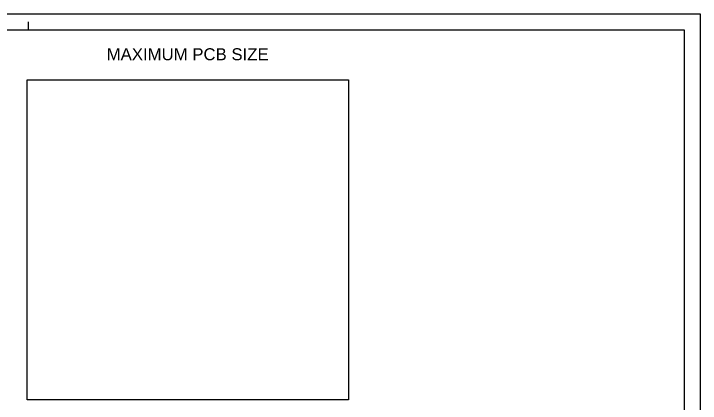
# Model space of a CAD drawing. Extents: x 0 to 420, y 0 to 297.
# Drawn here: x 205.4 to 420, y 175.2 to 297 of the extents above; entities that cross this region are included whole.
import ezdxf

# ---------------------------------------------------------------- set-up
doc = ezdxf.new("R2010")
doc.units = 0
doc.layers.get('0').update_dxf_attribs({"linetype": 'CONTINUOUS'})
for name, color, linetype in [('GEOMETRIA_SCHIZZO_ISO_', 7, 'CONTINUOUS'), ('SIMBOLI_ISO_', 7, 'CONTINUOUS'), ('SPIGOLI_VISIBILI_ISO_', 7, 'CONTINUOUS')]:
    doc.layers.add(name, color=color, linetype=linetype)
doc.styles.add('TEXTSTYLE29', font='')
doc.styles.get('TEXTSTYLE29').set_extended_font_data('Arial')

# ---------------------------------------------------------------- blocks, each defined once
blk = doc.blocks.new('BORDI_A3')
at = {"layer": 'GEOMETRIA_SCHIZZO_ISO_', "color": 4}
for p, q in [((0, 297), (420, 297)), ((420, 297), (420, 0))]:
    blk.add_line(p, q, dxfattribs=at)
at = {"layer": 'GEOMETRIA_SCHIZZO_ISO_'}
for p, q in [((210, 292), (210, 294.5)), ((5, 292), (415, 292)), ((415, 292), (415, 5))]:
    blk.add_line(p, q, dxfattribs=at)

msp = doc.modelspace()

# ---------------------------------------------------------------- linework, layer by layer
at = {"layer": 'SPIGOLI_VISIBILI_ISO_', "color": 5}
for p, q in [((209.57, 276.28), (310.07, 276.28)), ((209.57, 176.28), (209.57, 276.28)), ((310.07, 276.28), (310.07, 176.28)), ((310.07, 176.28), (209.57, 176.28))]:
    msp.add_line(p, q, dxfattribs=at)

# ---------------------------------------------------------------- block references
msp.add_blockref('BORDI_A3', (0, 0))

# ---------------------------------------------------------------- texts
at = {"layer": 'SIMBOLI_ISO_', "color": 7, "insert": (234.42, 282.4), "char_height": 3.75, "attachment_point": 7, "style": 'TEXTSTYLE29'}
msp.add_mtext('MAXIMUM PCB SIZE ', dxfattribs=at)

doc.saveas('drawing.dxf')
